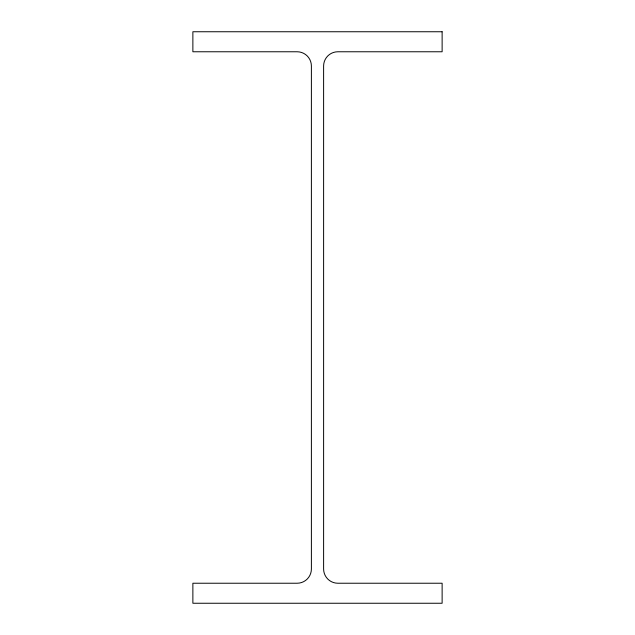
<?xml version="1.0" encoding="UTF-8"?>
<svg xmlns="http://www.w3.org/2000/svg" width="635" height="635" viewBox="0 0 635 635"><rect width="100%" height="100%" fill="white"/><g stroke="black" fill="none" stroke-linecap="round" stroke-linejoin="round"><path stroke-width="0.95" d="M442.127 31.75L192.873 31.75L192.873 51.768L297.148 51.768A14.24 14.24 0 0 1 311.388 66.008L311.388 568.992A14.24 14.24 0 0 1 297.148 583.232L192.873 583.232L192.873 603.25L442.127 603.25L442.127 583.232L337.852 583.232A14.24 14.24 0 0 1 323.612 568.992L323.612 66.008A14.24 14.24 0 0 1 337.852 51.768L442.127 51.768L442.127 31.75"/></g></svg>
